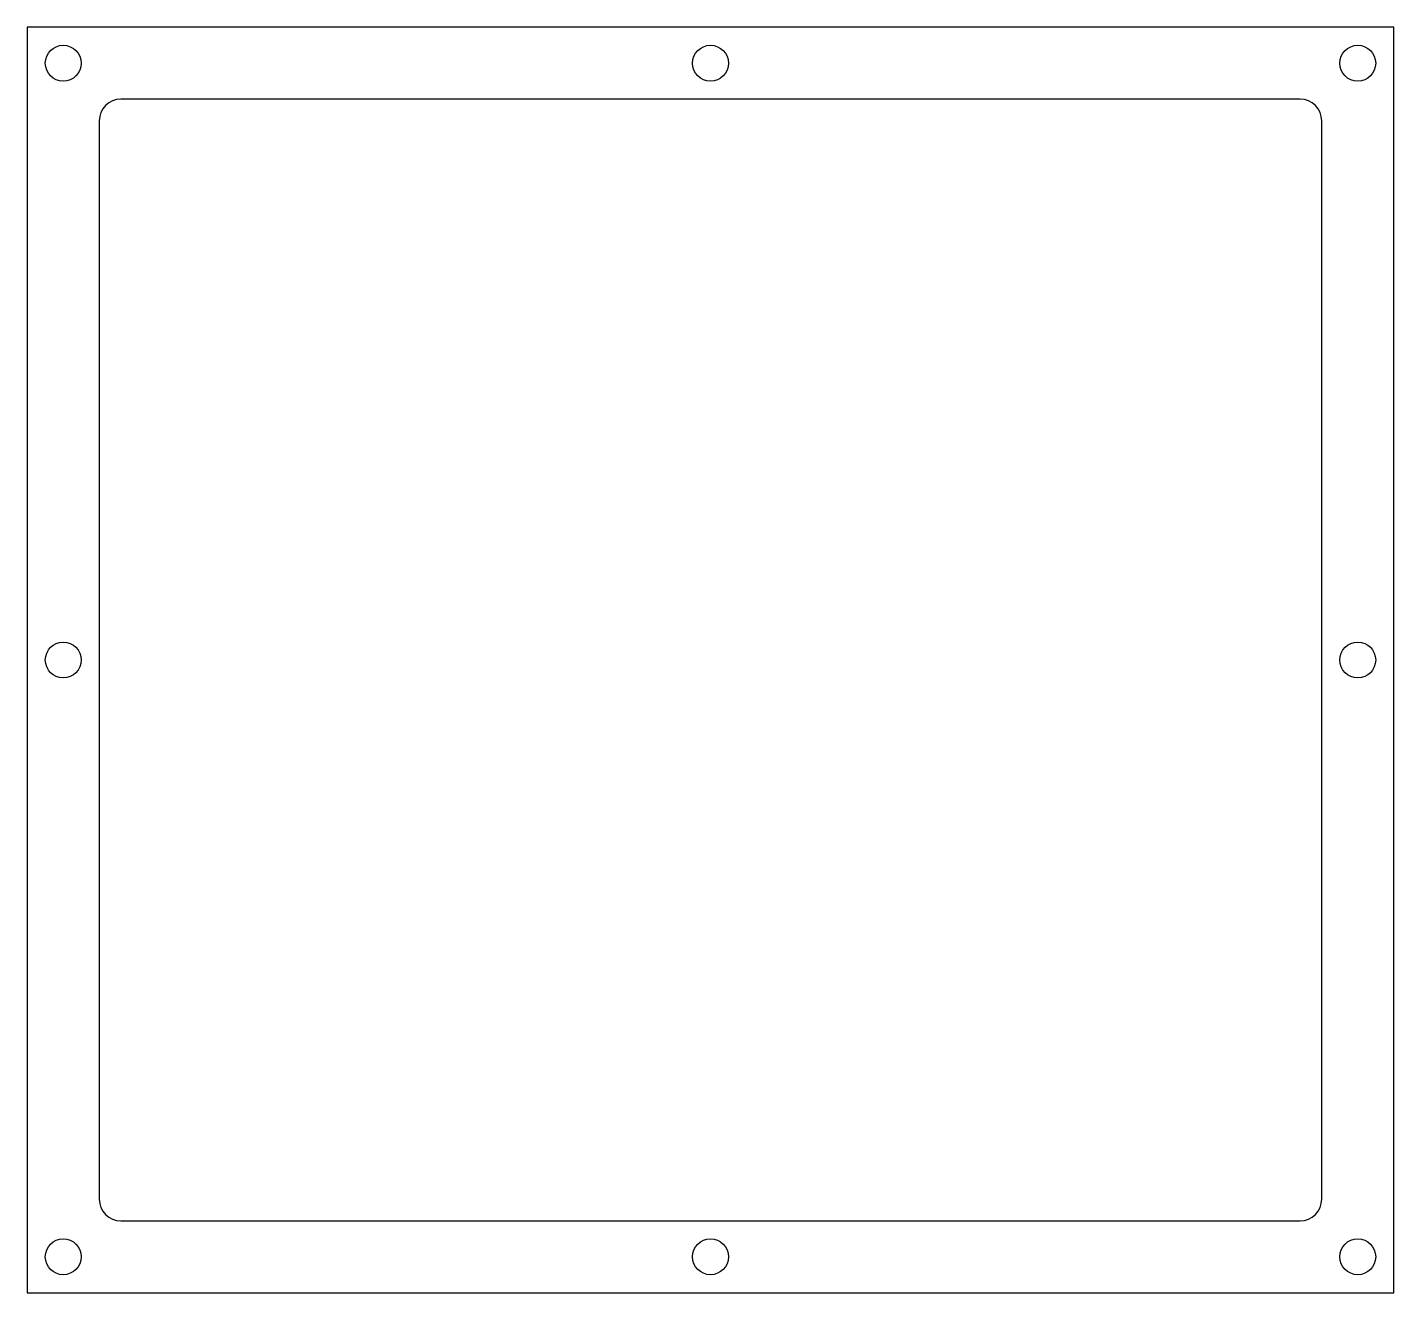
# Model space of a CAD drawing. Header units: millimetres. Extents: x -47.5 to 47.5, y -44 to 44.
import ezdxf

# ---------------------------------------------------------------- set-up
doc = ezdxf.new("R2010")
doc.units = ezdxf.units.MM

msp = doc.modelspace()

# ---------------------------------------------------------------- linework, layer by layer
at = {"color": 7, "linetype": 'Continuous', "lineweight": 25}
for p, q in [((47.5, 44), (-47.5, 44)), ((-47.5, 44), (-47.5, -44)), ((47.5, -44), (47.5, 44)), ((41, 39), (-41, 39)), ((-42.5, 37.5), (-42.5, -37.5)), ((42.5, -37.5), (42.5, 37.5)), ((-41, -39), (41, -39)), ((-47.5, -44), (47.5, -44))]:
    msp.add_line(p, q, dxfattribs=at)
for centre in [(-45, 41.5), (0, 41.5), (45, 41.5), (-45, 0), (45, 0), (-45, -41.5), (0, -41.5), (45, -41.5)]:
    msp.add_circle(centre, 1.25, dxfattribs=at)
for centre, start, end in [((-41, 37.5), 90, 180), ((41, 37.5), 0, 90), ((-41, -37.5), 180, 270), ((41, -37.5), 270, 0)]:
    msp.add_arc(centre, 1.5, start, end, dxfattribs=at)

doc.saveas('drawing.dxf')
